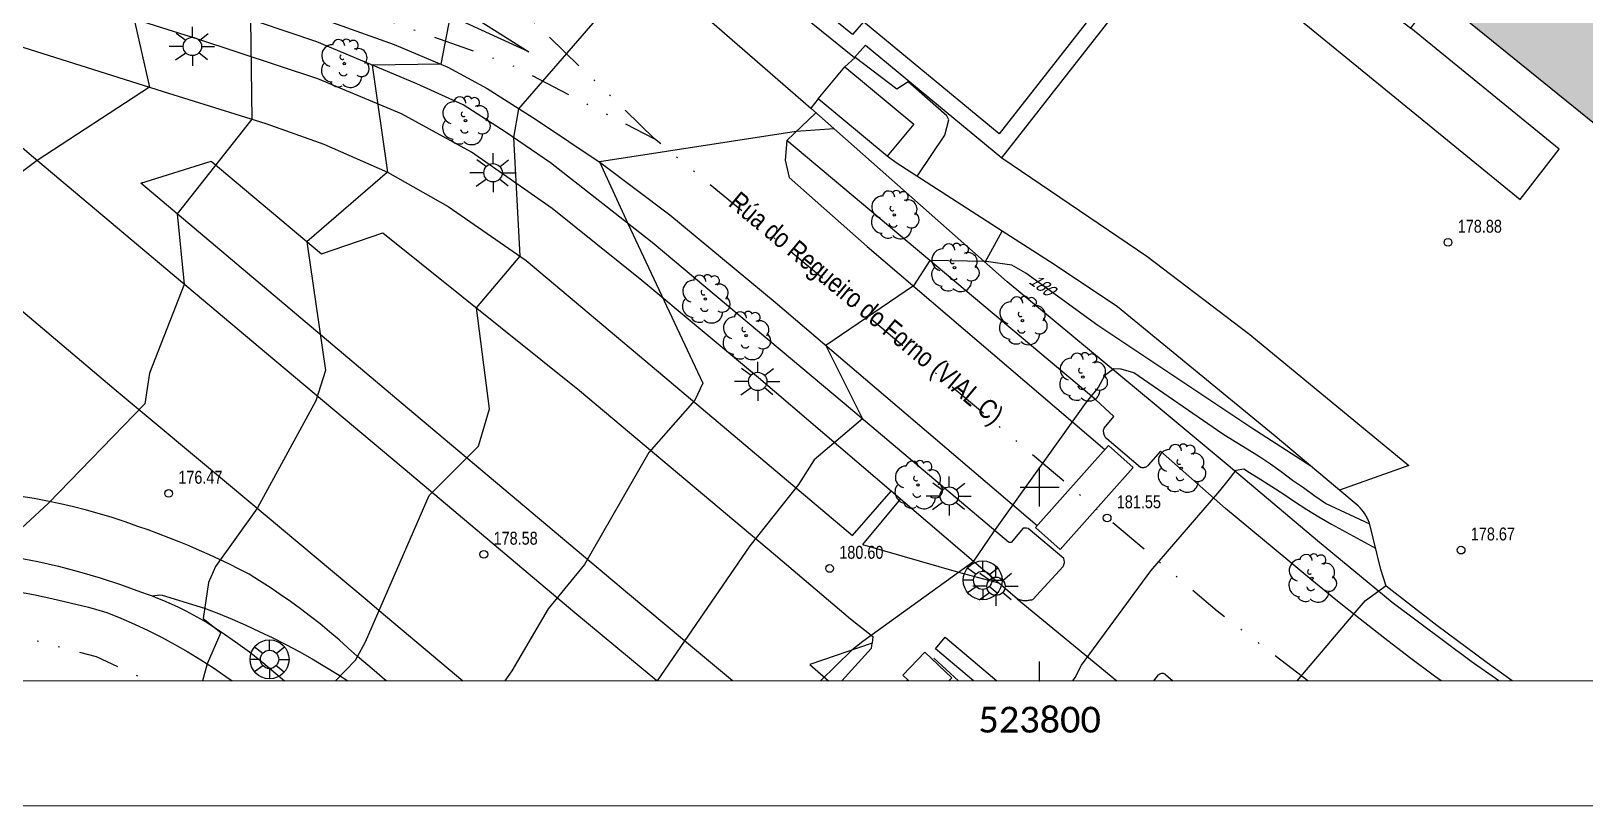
# Model space of a CAD drawing. Header units: metres. Extents: x 523239 to 523998, y 4669208 to 4669802.
# Drawn here: x 523721.9 to 523842.2, y 4669275.3 to 4669335.3 of the extents above; entities that cross this region are included whole.
import ezdxf
from ezdxf.enums import TextEntityAlignment as Align

# ---------------------------------------------------------------- set-up
doc = ezdxf.new("R2010")
doc.units = ezdxf.units.M
doc.header["$MEASUREMENT"] = 0
doc.header["$PDSIZE"] = -1
doc.linetypes.add('MORSE_D', pattern=[31.75, 12.7, -6.35, 0, -6.35, 0, -6.35])
for name, color, linetype in [('031006 Cota terreno', 9, 'Continuous'), ('032011 Curva cada 1 m', 40, 'Continuous'), ('032015 Curva cada 5 m', 34, 'Continuous'), ('033006 Texto cota terreno', 9, 'Continuous'), ('033015 Texto curva maestra', 42, 'Continuous'), ('052004 Porche Tejavana', 7, 'Continuous'), ('052016 Cobertizo', 7, 'Continuous'), ('052027 Edificacion por pie_alero', 2, 'Continuous'), ('063001 Texto via urbana', 7, 'Continuous'), ('072004 Bordillo Acera', 1, 'Continuous'), ('072006 Muro contencion', 6, 'Continuous'), ('072027 Pavimento', 9, 'Continuous'), ('082001 Valla Alambrada', 7, 'ALAMBRADA'), ('082003 Puerta', 7, 'Continuous'), ('101001 Arbol', 3, 'Continuous'), ('141001 Farola baculo', 7, 'Continuous'), ('141002 Farola pie', 7, 'Continuous'), ('192006 Paso cebra', 9, 'Continuous'), ('192008 Linea blanca', 9, 'Continuous'), ('192009 Grandes aparcamientos', 9, 'Continuous'), ('202001 Eje Calle', 254, 'MORSE_D'), ('990001 Sombreados', 7, 'Continuous'), ('992007 Cuadricula', 7, 'Continuous'), ('993007 Textos cuadricula', 7, 'Continuous')]:
    doc.layers.add(name, color=color, linetype=linetype)
doc.layers.add('992006 Lineas cajetin', color=7, linetype='Continuous', lineweight=0)
doc.styles.add('Legend', font='calibri.ttf')
doc.styles.get("Standard").update_dxf_attribs({"font": 'arial.ttf'})
doc.linetypes.add('ALAMBRADA', pattern='A,3,[131,GEOGRAMA.SHX,S=0.5,R=0,X=0,Y=0],3', length=6)

# ---------------------------------------------------------------- blocks, each defined once
blk = doc.blocks.new('COTAP')
at = {"color": 0}
blk.add_circle((0, 0), 0.3, dxfattribs=at)
blk = doc.blocks.new('FAROLA')
at = {"color": 0}
for p, q in [((0, 0.71), (0, 1.51)), ((-0.71, 0), (-1.79, 0)), ((-1.26, 1.02), (-0.51, 0.49)), ((1.21, 0.98), (0.55, 0.45)), ((0.71, 0), (1.71, 0)), ((-1.3, -1.04), (-0.51, -0.48)), ((0, -0.71), (0, -1.51)), ((1.17, -1.04), (0.51, -0.49))]:
    blk.add_line(p, q, dxfattribs=at)
blk.add_circle((0, 0), 0.71, dxfattribs=at)
blk = doc.blocks.new('ARBOL')
at = {"color": 0}
blk.add_circle((0, 0), 0.0939, dxfattribs=at)
for centre, radius, start, end in [((-0.9, 0.61), 0.852, 92.28, 254.58), ((-0.45, 1.37), 0.48, 359.2878, 173.6078), ((0.16, 1.55), 0.336, 23.1565, 160.4665), ((0.7, 1.41), 0.384, 301.578, 139.328), ((-0.15, 0.51), 0.192, 119.14, 310.56), ((1.05, 0.46), 0.708, 319.8556, 114.7656), ((1.31, -0.4), 0.612, 235.5275, 62.0275), ((-0.89, -0.54), 0.888, 142.64, 266.54), ((-0.06, -0.61), 0.336, 189.64, 323.88), ((0.48, -1), 0.852, 224.67, 0.24), ((-0.48, -1.08), 0.72, 213.78, 295.32)]:
    blk.add_arc(centre, radius, start, end, dxfattribs=at)
blk = doc.blocks.new('FAROLAG')
at = {"color": 0}
for p, q in [((0, 0.71), (0, 1.51)), ((-0.71, 0), (-1.51, 0)), ((-1.17, 0.96), (-0.51, 0.49)), ((1.17, 0.95), (0.55, 0.45)), ((0.71, 0), (1.51, 0)), ((-1.17, -0.95), (-0.51, -0.48)), ((0, -0.71), (0, -1.51)), ((1.13, -1), (0.51, -0.49))]:
    blk.add_line(p, q, dxfattribs=at)
for radius in [1.51, 0.71]:
    blk.add_circle((0, 0), radius, dxfattribs=at)

msp = doc.modelspace()

# ---------------------------------------------------------------- hatches: boundary and pattern name
at = {"layer": '990001 Sombreados', "true_color": 0xafafaf}
msp.add_hatch(color=253, dxfattribs=at).paths.add_polyline_path([(523820.77, 4669450.46), (523918.7, 4669371.15), (523867.66, 4669308.13), (523769.73, 4669387.44), (523773.43, 4669392.01), (523765.85, 4669398.15), (523810, 4669452.65), (523817.57, 4669446.51)], flags=0)

# ---------------------------------------------------------------- linework, layer by layer
at = {"layer": '032011 Curva cada 1 m'}
for points, elevation in [([(523745.51, 4669285), (523747.04, 4669286.6), (523747.83, 4669288.03), (523752.74, 4669299.37), (523756.57, 4669303.17), (523757.41, 4669306.06), (523756.41, 4669313.89), (523759.78, 4669317.9), (523759.31, 4669327.07), (523759.7, 4669329.3), (523769.16, 4669340.26), (523771.91, 4669345.39), (523773.49, 4669360.35)], 178), ([(523743.7, 4669351.92), (523744.88, 4669350.32), (523743.36, 4669347.73), (523745.75, 4669341.89), (523745.16, 4669336.02), (523738.92, 4669336.23), (523739.02, 4669328.5), (523733.25, 4669321.18), (523733.78, 4669315.71), (523731.1, 4669308.84), (523730.73, 4669306.46), (523723.29, 4669298.76), (523719.09, 4669294.9), (523718.22, 4669294.88), (523717.52, 4669292.44), (523718.81, 4669285.62), (523718.91, 4669285)], 176), ([(523756.35, 4669347.51), (523755.35, 4669346.47), (523752.79, 4669344.59), (523754.55, 4669337.44), (523753.66, 4669332.76), (523748.33, 4669332.69), (523749.51, 4669324.4), (523743.29, 4669319.01), (523744.72, 4669309.03), (523743.98, 4669306.69), (523739.45, 4669298.41), (523736.21, 4669293.85), (523735.67, 4669292.63), (523735.26, 4669289.83), (523736.62, 4669288.76), (523735.56, 4669286.33), (523735.21, 4669285)], 177), ([(523784.1, 4669327.75), (523781.15, 4669327.54), (523765.93, 4669325.19), (523768.13, 4669320.43), (523773.94, 4669308.07), (523773.32, 4669306.73), (523769.75, 4669302.68), (523764.78, 4669294.01), (523761.96, 4669290.59), (523759.15, 4669285.78), (523758.6, 4669285)], 179), ([(523825.55, 4669297.15), (523822.13, 4669298.73), (523821.23, 4669299.36), (523820.42, 4669299.95), (523819.57, 4669300.52), (523818.69, 4669301.18), (523817.87, 4669301.79), (523817.01, 4669302.36), (523816.07, 4669302.94), (523815.13, 4669303.52), (523814.19, 4669304.11), (523807.3, 4669308.87), (523806.31, 4669309.14), (523805.73, 4669309.16), (523805.02, 4669308.62), (523804.53, 4669307.71), (523803.61, 4669306.59), (523796.43, 4669296.55), (523794.82, 4669294.2), (523786.32, 4669288.05), (523785.47, 4669287.38), (523783.03, 4669285)], 181), ([(523802.57, 4669285), (523802.74, 4669285.27), (523803.24, 4669286.22), (523808.6, 4669293.52), (523813.95, 4669299.73), (523814.58, 4669300.53), (523815.22, 4669301.31), (523815.8, 4669301.42), (523816.24, 4669301.13), (523817.13, 4669300.59), (523817.98, 4669300.05), (523818.9, 4669299.47), (523819.73, 4669298.89), (523820.68, 4669298.27), (523821.62, 4669297.7), (523822.58, 4669297.15), (523826, 4669295.29)], 182), ([(523819.93, 4669285), (523824.42, 4669290.29), (523825.21, 4669291.22), (523826.81, 4669292.39)], 183), ([(523836.4, 4669285), (523836.49, 4669285.06)], 184)]:
    msp.add_lwpolyline(points, dxfattribs=dict(at, elevation=elevation))
at = {"layer": '032015 Curva cada 5 m'}
for points, elevation in [([(523735.05, 4669354.8), (523734.31, 4669353.8), (523732.73, 4669351.45), (523731.17, 4669346.4), (523726.81, 4669342.14), (523729.19, 4669339.41), (523731.11, 4669330.97), (523722.41, 4669325.29), (523714.47, 4669319.36), (523710.74, 4669317.59), (523702.8, 4669311.73), (523695.95, 4669312.67), (523695.02, 4669306.19), (523696.36, 4669300.97), (523696.43, 4669296.41)], 175), ([(523821, 4669301.63), (523816.43, 4669304.58), (523804.49, 4669312.53), (523798.94, 4669316.57), (523797.85, 4669317.2), (523795.85, 4669317.49), (523791.51, 4669317.55), (523790.24, 4669315.59), (523783.46, 4669310.97), (523786.28, 4669305.3), (523782.54, 4669302.12), (523781.33, 4669300.2), (523777.57, 4669295.45), (523770.39, 4669285)], 180)]:
    msp.add_lwpolyline(points, dxfattribs=dict(at, elevation=elevation))
at = {"layer": '052004 Porche Tejavana', "flags": 128}
msp.add_lwpolyline([(523784.92, 4669332.55), (523790.26, 4669328.12), (523788.2, 4669325.64), (523782.86, 4669330.07), (523784.92, 4669332.55)], dxfattribs=at)
at = {"layer": '052016 Cobertizo', "flags": 128}
for points in [[(523792.97, 4669285), (523793.19, 4669285.23), (523791.11, 4669287.22), (523789.41, 4669285.45)], [(523789.41, 4669285.45), (523789.88, 4669285)]]:
    msp.add_lwpolyline(points, dxfattribs=at)
at = {"layer": '052027 Edificacion por pie_alero', "flags": 128}
msp.add_lwpolyline([(523820.77, 4669450.46), (523918.7, 4669371.15), (523867.66, 4669308.13), (523769.73, 4669387.44), (523773.43, 4669392.01), (523765.85, 4669398.15), (523810, 4669452.65), (523817.57, 4669446.51), (523820.77, 4669450.46)], dxfattribs=at)
at = {"layer": '072004 Bordillo Acera', "flags": 128}
for points in [[(523798.27, 4669291.36), (523798.73, 4669291.22), (523798.8, 4669291.22), (523798.86, 4669291.23), (523798.93, 4669291.23), (523799, 4669291.24), (523799.06, 4669291.24), (523799.13, 4669291.25), (523799.2, 4669291.26), (523799.26, 4669291.27), (523799.33, 4669291.28), (523799.39, 4669291.29), (523799.46, 4669291.31), (523801.81, 4669293.86), (523801.84, 4669293.91), (523801.86, 4669293.96), (523801.88, 4669294.02), (523801.9, 4669294.08), (523801.91, 4669294.14), (523801.91, 4669294.2), (523801.91, 4669294.25), (523801.9, 4669294.31), (523801.89, 4669294.37), (523801.88, 4669294.43), (523801.86, 4669294.49), (523799.11, 4669296.81), (523798.98, 4669296.83), (523798.88, 4669296.84), (523798.72, 4669296.82), (523797.79, 4669295.72), (523797.71, 4669295.71), (523797.66, 4669295.72), (523797.6, 4669295.74), (523784.86, 4669306.49), (523770.02, 4669318.95), (523762.14, 4669325.13), (523758.72, 4669327.48), (523755.38, 4669329.61), (523751.78, 4669331.24), (523744.05, 4669334.5), (523737.32, 4669336.77)], [(523790.54, 4669324.12), (523792.66, 4669327.26), (523792.98, 4669328.45), (523792.81, 4669328.75), (523789.82, 4669331.39), (523788.95, 4669330.83), (523785.71, 4669333.27), (523784.92, 4669332.55)], [(523782.86, 4669330.07), (523782.29, 4669329.35)], [(523831.08, 4669285), (523830.56, 4669285.38), (523828.62, 4669286.82), (523826.71, 4669288.28), (523824.81, 4669289.77), (523822.92, 4669291.27), (523821.06, 4669292.8), (523819.21, 4669294.35), (523814.39, 4669298.35), (523809.36, 4669302.79), (523808.41, 4669301.71), (523808.37, 4669301.66), (523808.32, 4669301.62), (523808.27, 4669301.58), (523808.22, 4669301.55), (523808.16, 4669301.53), (523808.1, 4669301.52), (523808.04, 4669301.51), (523807.98, 4669301.51), (523807.92, 4669301.51), (523807.86, 4669301.52), (523807.8, 4669301.54), (523805.2, 4669303.74), (523805.14, 4669303.8), (523805.09, 4669303.87), (523805.05, 4669303.94), (523805.02, 4669304.01), (523804.99, 4669304.09), (523804.97, 4669304.17), (523804.96, 4669304.25), (523804.95, 4669304.33), (523804.95, 4669304.41), (523804.97, 4669304.5), (523804.99, 4669304.58), (523805.73, 4669305.47), (523804.35, 4669306.76), (523780.44, 4669326.86), (523782.68, 4669329)], [(523720.67, 4669291.96), (523722.11, 4669291.69), (523723.54, 4669291.39), (523724.96, 4669291.06), (523726.38, 4669290.7), (523727.79, 4669290.31), (523728.87, 4669289.87), (523729.94, 4669289.4), (523730.99, 4669288.91), (523732.04, 4669288.38), (523733.06, 4669287.83), (523734.08, 4669287.25), (523735.07, 4669286.64), (523736.05, 4669286.01), (523737.02, 4669285.35), (523737.5, 4669285)], [(523808.83, 4669285), (523809.21, 4669285.48), (523809.25, 4669285.51), (523809.3, 4669285.54), (523809.34, 4669285.56), (523809.39, 4669285.58), (523809.45, 4669285.59), (523809.5, 4669285.59), (523809.55, 4669285.59), (523809.6, 4669285.58), (523809.65, 4669285.56), (523809.7, 4669285.54), (523809.74, 4669285.51), (523810.31, 4669285)], [(523789.7, 4669285), (523789.78, 4669285.09)]]:
    msp.add_lwpolyline(points, dxfattribs=at)
at = {"layer": '072006 Muro contencion', "flags": 128}
for points in [[(523797.1, 4669319.84), (523788.89, 4669325.12), (523788.2, 4669325.64)], [(523795.78, 4669317.42), (523797.1, 4669319.84)], [(523836.58, 4669285), (523834.63, 4669286.39), (523830.73, 4669289.3), (523826.83, 4669292.35), (523826.41, 4669293.64), (523825.54, 4669297.21), (523825.46, 4669297.4), (523825.38, 4669297.58), (523825.28, 4669297.76), (523825.18, 4669297.93), (523825.06, 4669298.1), (523824.94, 4669298.26), (523824.8, 4669298.41), (523824.66, 4669298.56), (523824.51, 4669298.7), (523824.35, 4669298.82), (523824.19, 4669298.94), (523818.23, 4669303.95), (523806.02, 4669313.98), (523801.12, 4669317.25), (523797.1, 4669319.84)]]:
    msp.add_lwpolyline(points, dxfattribs=at)
at = {"layer": '072027 Pavimento', "flags": 128}
msp.add_lwpolyline([(523731.32, 4669291.58), (523731.89, 4669291.66), (523732.08, 4669291.65), (523735.37, 4669290.63), (523736.44, 4669290.21), (523737.51, 4669289.77), (523738.56, 4669289.31), (523739.6, 4669288.83), (523740.64, 4669288.33), (523741.66, 4669287.81), (523742.68, 4669287.27), (523743.68, 4669286.71), (523744.67, 4669286.13), (523745.65, 4669285.52), (523746.46, 4669285)], dxfattribs=at)
at = {"layer": '082001 Valla Alambrada', "flags": 128}
for points in [[(523798.47, 4669291.18), (523798.27, 4669291.36), (523788.5, 4669299.7), (523778.24, 4669308.46), (523769.2, 4669316.01), (523762.28, 4669321.58), (523756.02, 4669325.94), (523750.6, 4669328.92), (523744.14, 4669331.63), (523734.84, 4669334.7), (523702.23, 4669345), (523698.98, 4669345.63), (523697.51, 4669345.74), (523695.8, 4669345.5), (523693.65, 4669345.1), (523691.17, 4669344.33), (523686.98, 4669342.06), (523683.61, 4669339.29), (523681.35, 4669336.85), (523678.53, 4669332.17), (523677.5, 4669329.41), (523676.64, 4669326.03), (523676.42, 4669324.88), (523676.38, 4669323.09), (523676.63, 4669320.16), (523677.48, 4669315.75), (523679.88, 4669307.88), (523680.07, 4669307.34), (523680.28, 4669306.79), (523680.49, 4669306.26), (523680.71, 4669305.72), (523680.94, 4669305.19), (523681.18, 4669304.66), (523681.43, 4669304.14), (523681.69, 4669303.62), (523681.95, 4669303.1), (523682.23, 4669302.59), (523682.51, 4669302.09), (523682.93, 4669301.53), (523683.38, 4669301), (523683.86, 4669300.49), (523684.36, 4669300.02), (523684.9, 4669299.57), (523685.46, 4669299.16), (523686.04, 4669298.77), (523686.64, 4669298.43), (523687.26, 4669298.11), (523687.9, 4669297.84), (523688.56, 4669297.6), (523688.99, 4669297.47), (523689.42, 4669297.34), (523689.86, 4669297.23), (523690.29, 4669297.12), (523690.73, 4669297.02), (523691.17, 4669296.93), (523691.61, 4669296.85), (523692.06, 4669296.78), (523692.5, 4669296.71), (523692.95, 4669296.65), (523693.39, 4669296.6), (523705.92, 4669295.8), (523712.57, 4669295.44), (523714.23, 4669295.37), (523715.88, 4669295.24), (523717.53, 4669295.07), (523719.18, 4669294.84), (523720.82, 4669294.57), (523722.45, 4669294.25), (523724.07, 4669293.88), (523725.68, 4669293.46), (523727.27, 4669292.99), (523728.85, 4669292.48), (523730.41, 4669291.91), (523731.01, 4669291.69), (523731.32, 4669291.58), (523731.6, 4669291.47), (523732.19, 4669291.23), (523732.78, 4669290.97), (523733.35, 4669290.7), (523733.92, 4669290.42), (523734.49, 4669290.12), (523735.04, 4669289.81), (523735.59, 4669289.49), (523736.13, 4669289.15), (523736.66, 4669288.8), (523737.76, 4669288.04), (523738.83, 4669287.26), (523739.87, 4669286.43), (523740.89, 4669285.58), (523741.54, 4669285)], [(523835.55, 4669285), (523833.4, 4669286.51), (523827.29, 4669291.07), (523821.5, 4669295.84), (523814.59, 4669301.68), (523808.86, 4669306.47), (523797.49, 4669315.91), (523782.29, 4669329.35)], [(523791.81, 4669286.76), (523793.71, 4669285)]]:
    msp.add_lwpolyline(points, dxfattribs=at)
at = {"layer": '082003 Puerta', "flags": 128}
for points in [[(523771.86, 4669338.44), (523782.29, 4669329.35)], [(523798.27, 4669291.36), (523805.97, 4669285)]]:
    msp.add_lwpolyline(points, dxfattribs=at)
at = {"layer": '192006 Paso cebra', "flags": 128}
for points in [[(523797.06, 4669325.52), (523808.3, 4669317.89), (523816.26, 4669311.83), (523828.58, 4669301.68), (523823.21, 4669299.76)], [(523799.68, 4669296.89), (523805.32, 4669303.24), (523807.24, 4669301.53), (523801.6, 4669295.18), (523799.68, 4669296.89)], [(523794.87, 4669285), (523791.93, 4669287.49), (523792.69, 4669288.38)], [(523792.69, 4669288.38), (523796.68, 4669285)]]:
    msp.add_lwpolyline(points, dxfattribs=at)
at = {"layer": '192008 Linea blanca', "flags": 128}
for points in [[(523722.2, 4669348.89), (523732.57, 4669346.01), (523739.47, 4669344.08), (523745.67, 4669341.93), (523750.6, 4669339.52), (523754.65, 4669337.39), (523760.46, 4669333.72), (523754.38, 4669336.5), (523748.03, 4669338.87), (523740.34, 4669341.22), (523732.67, 4669343.8), (523725.81, 4669346.17), (523723.25, 4669347.38), (523722.59, 4669348.07), (523722.2, 4669348.89)], [(523789.21, 4669299.08), (523786.28, 4669295.56), (523793.72, 4669293.41), (523796.81, 4669292.6)], [(523787.01, 4669287.92), (523786.95, 4669287.51), (523784.69, 4669285)]]:
    msp.add_lwpolyline(points, dxfattribs=at)
at = {"layer": '192009 Grandes aparcamientos', "flags": 128}
for points in [[(523828.72, 4669335.55), (523829.51, 4669336.58), (523813.62, 4669348.76), (523796.86, 4669327.37), (523786.37, 4669336.03), (523785.51, 4669335.06), (523774.59, 4669343.92), (523774, 4669344.4), (523775.96, 4669360.26), (523774.67, 4669360.42), (523772.63, 4669343.85), (523772.9, 4669343.63), (523785.66, 4669333.27), (523786.51, 4669334.23), (523797.06, 4669325.52), (523813.85, 4669346.95), (523828.72, 4669335.55)], [(523722.52, 4669343.48), (523736.56, 4669339.08), (523744.11, 4669336.39), (523750.05, 4669334.28), (523754.18, 4669332.54), (523757.23, 4669330.87), (523761.06, 4669328.44), (523766.07, 4669325.09), (523771.38, 4669321.09), (523779.53, 4669314.32), (523799.81, 4669297.04)], [(523822.86, 4669340.04), (523819.91, 4669336.39), (523837.19, 4669322.28), (523840.22, 4669326.19), (523828.72, 4669335.55)], [(523708.94, 4669337.99), (523732.16, 4669330.64), (523740.1, 4669328.16), (523744.6, 4669326.57), (523749.51, 4669324.4), (523754.23, 4669321.73), (523760.26, 4669317.57), (523770.5, 4669308.94), (523785.51, 4669296.26), (523788.5, 4669299.7)], [(523740.15, 4669310.35), (523721.96, 4669325.67), (523713.78, 4669332.67), (523713.02, 4669326.86), (523703.97, 4669334.65), (523698.5, 4669332.97), (523713.21, 4669320.43), (523728.53, 4669307.49), (523737.37, 4669300.12), (523747.95, 4669291.25), (523748.88, 4669290.45), (523755.35, 4669285)], [(523780.44, 4669326.86), (523780.3, 4669325.32), (523780.6, 4669323.98), (523786.66, 4669318.65), (523805.04, 4669302.93)], [(523776.23, 4669285), (523772.52, 4669288.1), (523768.1, 4669291.79), (523751.08, 4669306.12), (523730.44, 4669323.55), (523735.87, 4669325.24), (523744.41, 4669318.07), (523749.17, 4669319.71), (523764.38, 4669307.48)], [(523770.37, 4669285), (523764.03, 4669290.28), (523751.37, 4669300.94), (523740.15, 4669310.35)], [(523764.38, 4669307.48), (523779.56, 4669294.75), (523785.36, 4669289.81), (523787.1, 4669288.44), (523787.03, 4669287.93), (523782.2, 4669286.28), (523783.66, 4669285)], [(523749.43, 4669285), (523749.12, 4669285.26), (523748.48, 4669285.8), (523747.84, 4669286.34), (523747.2, 4669286.89), (523746.49, 4669287.54), (523745.77, 4669288.18), (523745.04, 4669288.8), (523744.3, 4669289.41), (523743.55, 4669290), (523742.78, 4669290.58), (523742.01, 4669291.15), (523741.22, 4669291.7), (523740.43, 4669292.24), (523739.62, 4669292.76), (523738.81, 4669293.27), (523738.05, 4669293.66), (523737.29, 4669294.04), (523736.52, 4669294.41), (523735.74, 4669294.77), (523734.96, 4669295.11), (523734.18, 4669295.45), (523733.39, 4669295.78), (523732.59, 4669296.09), (523731.79, 4669296.4), (523730.99, 4669296.69), (523730.19, 4669296.97), (523729.21, 4669297.32), (523728.22, 4669297.65), (523727.23, 4669297.95), (523726.23, 4669298.23), (523725.23, 4669298.49), (523724.22, 4669298.72), (523723.2, 4669298.93), (523722.18, 4669299.12), (523721.15, 4669299.28)]]:
    msp.add_lwpolyline(points, dxfattribs=at)
at = {"layer": '202001 Eje Calle', "ltscale": 0.25, "flags": 128}
for points in [[(523770.2, 4669326.99), (523759.35, 4669337.46), (523751.58, 4669342.05), (523744.98, 4669344.64), (523724.49, 4669350.93), (523717.4, 4669353.52), (523710.88, 4669357.86), (523706.79, 4669362.1)], [(523699.4, 4669353.69), (523723.31, 4669345.33), (523745.15, 4669337.71), (523758.93, 4669332.79), (523770.2, 4669326.99)], [(523770.2, 4669326.99), (523769.96, 4669327.17)], [(523820.75, 4669285), (523813.74, 4669290.41), (523802.41, 4669300), (523795.26, 4669306.05), (523779.93, 4669318.91), (523770.2, 4669326.99)], [(523693.43, 4669291.36), (523713.23, 4669289.39), (523713.58, 4669289.37), (523722.19, 4669288.17), (523726.96, 4669286.88), (523731.04, 4669285)]]:
    msp.add_lwpolyline(points, dxfattribs=at)
at = {"layer": '992006 Lineas cajetin'}
msp.add_lwpolyline([(523257.54, 4669797), (523992.55, 4669797), (523992.55, 4669275.32), (523257.54, 4669275.32)], close=True, dxfattribs=at)
msp.add_lwpolyline([(523975, 4669285), (523275, 4669285)], dxfattribs=at)
at = {"layer": '992007 Cuadricula'}
for points in [[(523800, 4669298.5), (523800, 4669301.5)], [(523798.5, 4669300), (523801.5, 4669300)], [(523800, 4669285), (523800, 4669286.5)]]:
    msp.add_lwpolyline(points, dxfattribs=at)
at = {"layer": '993007 Textos cuadricula'}
msp.add_point((523800, 4669285), dxfattribs=at)

# ---------------------------------------------------------------- block references
at = {"layer": '031006 Cota terreno'}
for p in [(523831.61, 4669318.96, 178.88), (523732.58, 4669299.52, 176.47), (523805.22, 4669297.62, 181.54), (523756.98, 4669294.8, 178.57), (523832.62, 4669295.13, 178.67), (523783.74, 4669293.71, 180.59)]:
    msp.add_blockref('COTAP', p, dxfattribs=at)
at = {"layer": '101001 Arbol'}
for p in [(523746.18, 4669332.81), (523755.56, 4669328.38), (523788.75, 4669321.09), (523793.41, 4669317), (523774.13, 4669314.57), (523798.67, 4669312.89), (523777.28, 4669311.73), (523803.34, 4669308.53), (523810.95, 4669301.46), (523790.58, 4669300.18), (523821.07, 4669292.95)]:
    msp.add_blockref('ARBOL', p, dxfattribs=at)
at = {"layer": '141001 Farola baculo'}
for p in [(523795.59, 4669292.79), (523740.39, 4669286.67)]:
    msp.add_blockref('FAROLAG', p, dxfattribs=at)
at = {"layer": '141002 Farola pie'}
for p in [(523734.42, 4669334.13), (523757.69, 4669324.35), (523778.18, 4669308.19), (523793, 4669299.32), (523796.62, 4669292.33)]:
    msp.add_blockref('FAROLA', p, dxfattribs=at)

# ---------------------------------------------------------------- texts
at = {"layer": '033006 Texto cota terreno', "width": 0.8}
for s, p in [('178.88', (523832.36, 4669319.71, 178.88)), ('176.47', (523733.33, 4669300.27, 176.47)), ('181.55', (523805.97, 4669298.37, 181.54)), ('178.58', (523757.73, 4669295.55, 178.57)), ('178.67', (523833.37, 4669295.88, 178.67)), ('180.60', (523784.49, 4669294.46, 180.59))]:
    msp.add_text(s, height=1, dxfattribs=at).set_placement(p)
at = {"layer": '033015 Texto curva maestra', "oblique": 25, "width": 0.8}
msp.add_text('180', height=1, rotation=323.94, dxfattribs=at).set_placement((523800.14, 4669315.69, 180), align=Align.MIDDLE_CENTER)
at = {"layer": '063001 Texto via urbana', "width": 0.8}
msp.add_text('Rúa do Regueiro do Forno (VIAL C)', height=1.5, rotation=320.2761, dxfattribs=at).set_placement((523775.83, 4669321.85))
at = {"layer": '993007 Textos cuadricula', "style": 'Legend'}
msp.add_text('523800', height=2, dxfattribs=at).set_placement((523800, 4669281), align=Align.CENTER)

doc.saveas('drawing.dxf')
